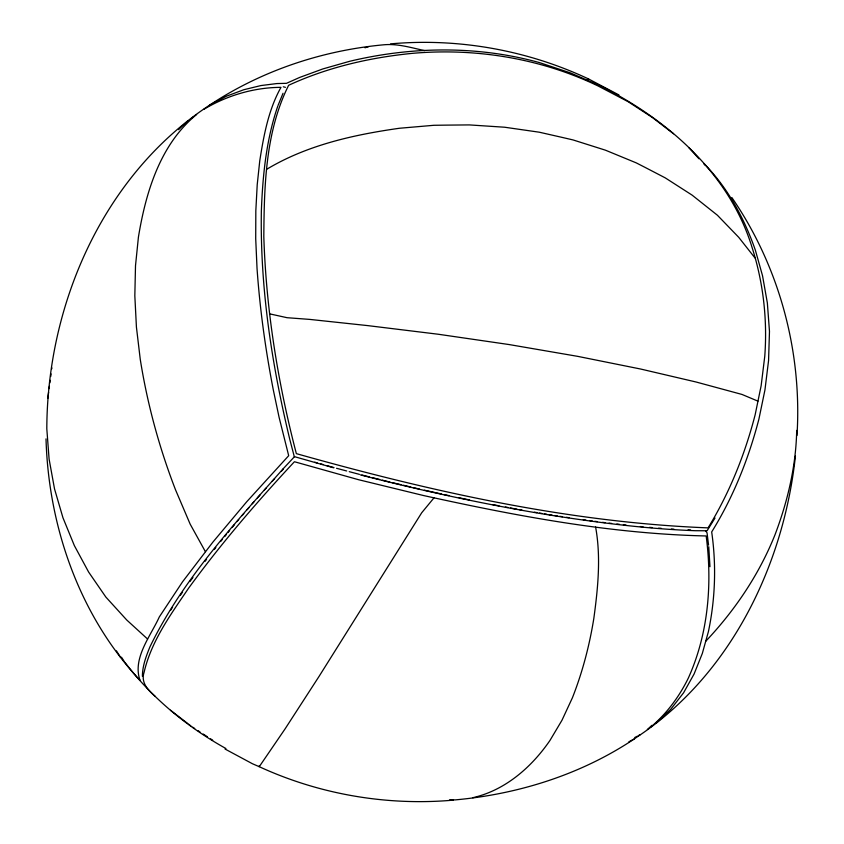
<?xml version="1.0" encoding="UTF-8"?>
<svg xmlns="http://www.w3.org/2000/svg" width="844" height="844" viewBox="0 0 844 844"><rect width="100%" height="100%" fill="white"/><g stroke="black" fill="none" stroke-linecap="round" stroke-linejoin="round"><path stroke-width="1.27" d="M796.694 430.408C796.008 466.131 787.663 501.399 775.024 534.716C759.157 574.458 735.008 610.265 705.711 641.292M424.616 50.619C411.07 47.675 397.44 43.424 383.408 44.827C321.743 50.566 261.186 70.833 209.534 105.183C103.295 175.088 47.19 304.093 46.81 428.826L49.1 459.104L54.522 488.887L62.962 517.783L74.356 545.604L88.631 572.063L105.859 597.077L126.748 620.013L147.584 639.035M796.979 435.483C802.264 351.842 779.392 266.63 731.832 197.517M259.171 765.972L259.14 766.647C319.528 794.489 387.269 806.031 453.492 800.123M142.404 676.339C142.404 666.064 146.096 656.315 149.905 646.937C182.388 579.839 233.925 524.398 282.898 469.064M47.791 398.294L48.604 392.249M49.089 388.63L49.406 386.32M795.428 456.066C783.538 565.86 730.313 675.422 636.355 737.466L634.477 738.816C581.305 774.433 518.638 794.162 455.159 799.901L449.789 799.658M49.87 382.859L50.218 380.296M50.745 376.456L51.094 373.892M51.8 368.765L51.917 367.878M277.813 106.08C266.25 139.619 262.737 175.257 261.376 210.515L261.355 211.169C260.047 288.226 271.852 364.998 289.872 439.745L294.282 456.604L333.401 467.734M278.13 105.205L283.035 93.273M715.016 518.016L707.093 530.77L695.445 530.718C646.43 528.914 597.71 522.573 549.296 514.977M170.488 610.465L172.556 607.174M180.373 595.273L182.578 592.087M189.942 581.516L192.938 577.486M204.976 561.387L206.527 559.403M214.292 549.497L215.842 547.513M220.59 541.553L222.236 539.548M224.694 536.552L226.34 534.547M227.975 532.543L229.621 530.549M232.079 527.542L234.537 524.546M433.985 497.865L421.694 512.783L319.043 676.424L285.072 728.899L259.614 766.162L259.14 766.647L252.44 763.746L225.053 749.039M237.048 521.571L238.736 519.587M242.101 515.642L243.789 513.669M247.165 509.723L248.853 507.75M252.229 503.794L253.96 501.832M257.42 497.918L260.026 494.974M264.351 490.069L266.082 488.106M272.063 481.46L274.595 478.685M281.347 471.29L283.035 469.433M283.046 468.905L294.503 456.646M178.569 129.67L187.758 120.882M191.746 118.403L193.582 116.651M650.418 727.349C666.454 713.94 679.051 696.986 688.24 678.281C708.327 633.971 712.452 583.816 706.164 535.961C610.761 533.851 516.401 516 423.477 495.523L358.468 479.687L294.419 461.731C256.935 501.969 220.959 543.705 188.592 588.205C170.868 614.274 151.414 640.86 144.145 672.088C140.526 682.574 148.059 690.17 155.19 696.395M656.242 723.118L670.822 709.182L683.587 692.797L694.074 674.029L702.324 653.446L708.422 631.576C715.301 598.892 716.451 565.005 711.682 531.942C733.32 497.148 748.617 458.672 758.914 419.088L764.938 389.991L768.567 360.567L769.475 331.365L767.354 302.964L762.543 275.788L755.38 250.214C744.229 218.374 727.834 187.737 703.959 163.599L704.74 164.875M196.631 114.51C160.128 144.324 145.78 192.305 138.416 237.132L135.504 265.702L134.829 295.769L136.422 327.092L140.252 359.291C147.32 403.907 159.231 447.668 175.52 489.805L190.164 524.135L205.387 551.659M647.369 729.49L651.895 725.334M266.683 169.296C306.878 145.136 353.531 134.755 399.486 128.256L433.89 125.292L446.624 125.123L469.338 124.912L504.596 127.222L539.284 132.202L561.545 137.266L573.013 139.925L605.433 150.179L636.26 162.881L645.407 167.566L665.241 177.873L692.122 195.133L717.389 215.22L738.7 237.291L754.958 257.916M209.534 105.183L226.435 96.195L243.863 89.707L260.954 85.56L276.874 83.556L286.496 83.324L299.641 77.448L322.883 68.923L349.711 61.285C411.861 46.409 477.809 45.513 539.601 62.646L570.175 72.816L599.071 85.297C666.285 118.571 728.414 172.303 751.603 245.931L751.804 246.627C763.229 281.917 767.523 319.285 764.769 356.252L761.151 385.687L755.148 414.794C744.893 454.441 729.532 492.917 708.084 527.869C568.255 522.436 430.651 491.366 296.349 453.639C277.866 382.722 266.103 309.875 263.813 236.563C264.214 185.691 265.396 131.759 288.627 85.286C327.588 67.267 369.957 57.529 412.558 53.33C475.837 47.834 540.519 58.32 597.911 85.888L628.126 101.702L652.38 117.495L673.523 133.763M203.731 109.403C226.973 95.488 253.833 87.481 280.978 87.343C268.403 109.836 263.708 135.694 259.752 160.866L257.22 184.688L255.827 210.747L255.711 238.736L257.03 268.35C259.889 309.136 265.501 349.68 273.287 389.812L279.079 417.284L288.69 455.697L246.67 501.821L212.793 542.228L182.547 581.811L159.294 616.964C150.707 636.017 132.16 658.352 140.041 680.401C79.463 615.624 48.509 526.814 46.019 438.88M634.709 737.55L636.988 736.348M638.127 735.736L640.269 734.596M628.928 741.77L634.477 738.816M365.019 47.791L368.533 46.663M472.745 797.717C505.166 790.332 531.52 767.312 549.961 740.452L561.988 720.227L572.422 697.756C582.476 672.183 589.46 645.533 593.828 618.42C597.942 588.215 601.097 557.177 595.6 527.004M390.508 43.877C458.081 37.78 527.131 50.112 588.521 78.935L618.947 94.961M586.232 79.747L588.669 79.737L588.521 78.935L587.941 79.547M688.029 529.842L690.592 529.948M658.636 528.133L661.19 528.302M671.391 529.009L673.945 529.177M640.374 526.519L642.991 526.761M649.542 527.352L652.159 527.595M608.999 523.132L611.615 523.428M616.837 524.018L619.454 524.324M623.378 524.768L625.984 525.063M283.299 86.784L285.42 87.333M583.267 519.767L585.831 520.104M589.692 520.621L592.256 520.959M594.83 521.297L597.394 521.645M602.532 522.331L605.106 522.668M549.465 514.734L552.071 515.125M554.677 515.526L557.283 515.916M559.889 516.306L562.494 516.707M566.408 517.298L569.014 517.699M519.44 509.639L521.94 510.061M534.431 512.192L536.921 512.614M539.421 513.047L541.922 513.468M544.422 513.89L546.923 514.323M548.885 514.914C485.448 504.564 422.591 490.86 360.346 474.887M492.579 504.585L498.983 505.799M505.398 507.022L507.961 507.508M510.525 507.993L516.939 509.206M459.062 497.781L469.391 499.922M269.711 313.873L287.076 317.703L309.748 319.401L367.667 325.605L438.268 334.245L509.154 344.563L577.539 356.326L640.585 369.018L696.036 381.994L741.992 394.443L757.954 401.143M424.405 490.185L441.57 493.993M444.018 494.542L448.924 495.628M392.333 482.641L400.974 484.688M403.443 485.268L410.849 487.03M413.317 487.61L419.489 489.077M361.897 475.003L369.524 476.934M372.067 477.567L379.684 479.487M382.226 480.13L389.854 482.051M336.566 468.293L346.694 470.984M349.226 471.659L359.354 474.349M314.759 462.206L317.165 462.881M320.783 463.894L323.189 464.569M326.807 465.582L334.034 467.618M225.918 748.522C187.03 726.916 151.815 697.861 124.891 662.308M192.654 727.18L194.7 728.52M197.876 730.577L199.996 731.959M203.172 734.027L207.413 736.78M210.589 738.848L212.699 740.23M705.647 530.76L707.04 532.838L708.57 545.15M170.477 710.237L187.431 723.287M188.434 724.057L190.818 725.893M688.809 147.605L698.959 158.778M121.462 657.159L124.121 661.327M116.43 650.851L120.418 657.117M708.749 546.69L709.962 566.693"/></g></svg>
